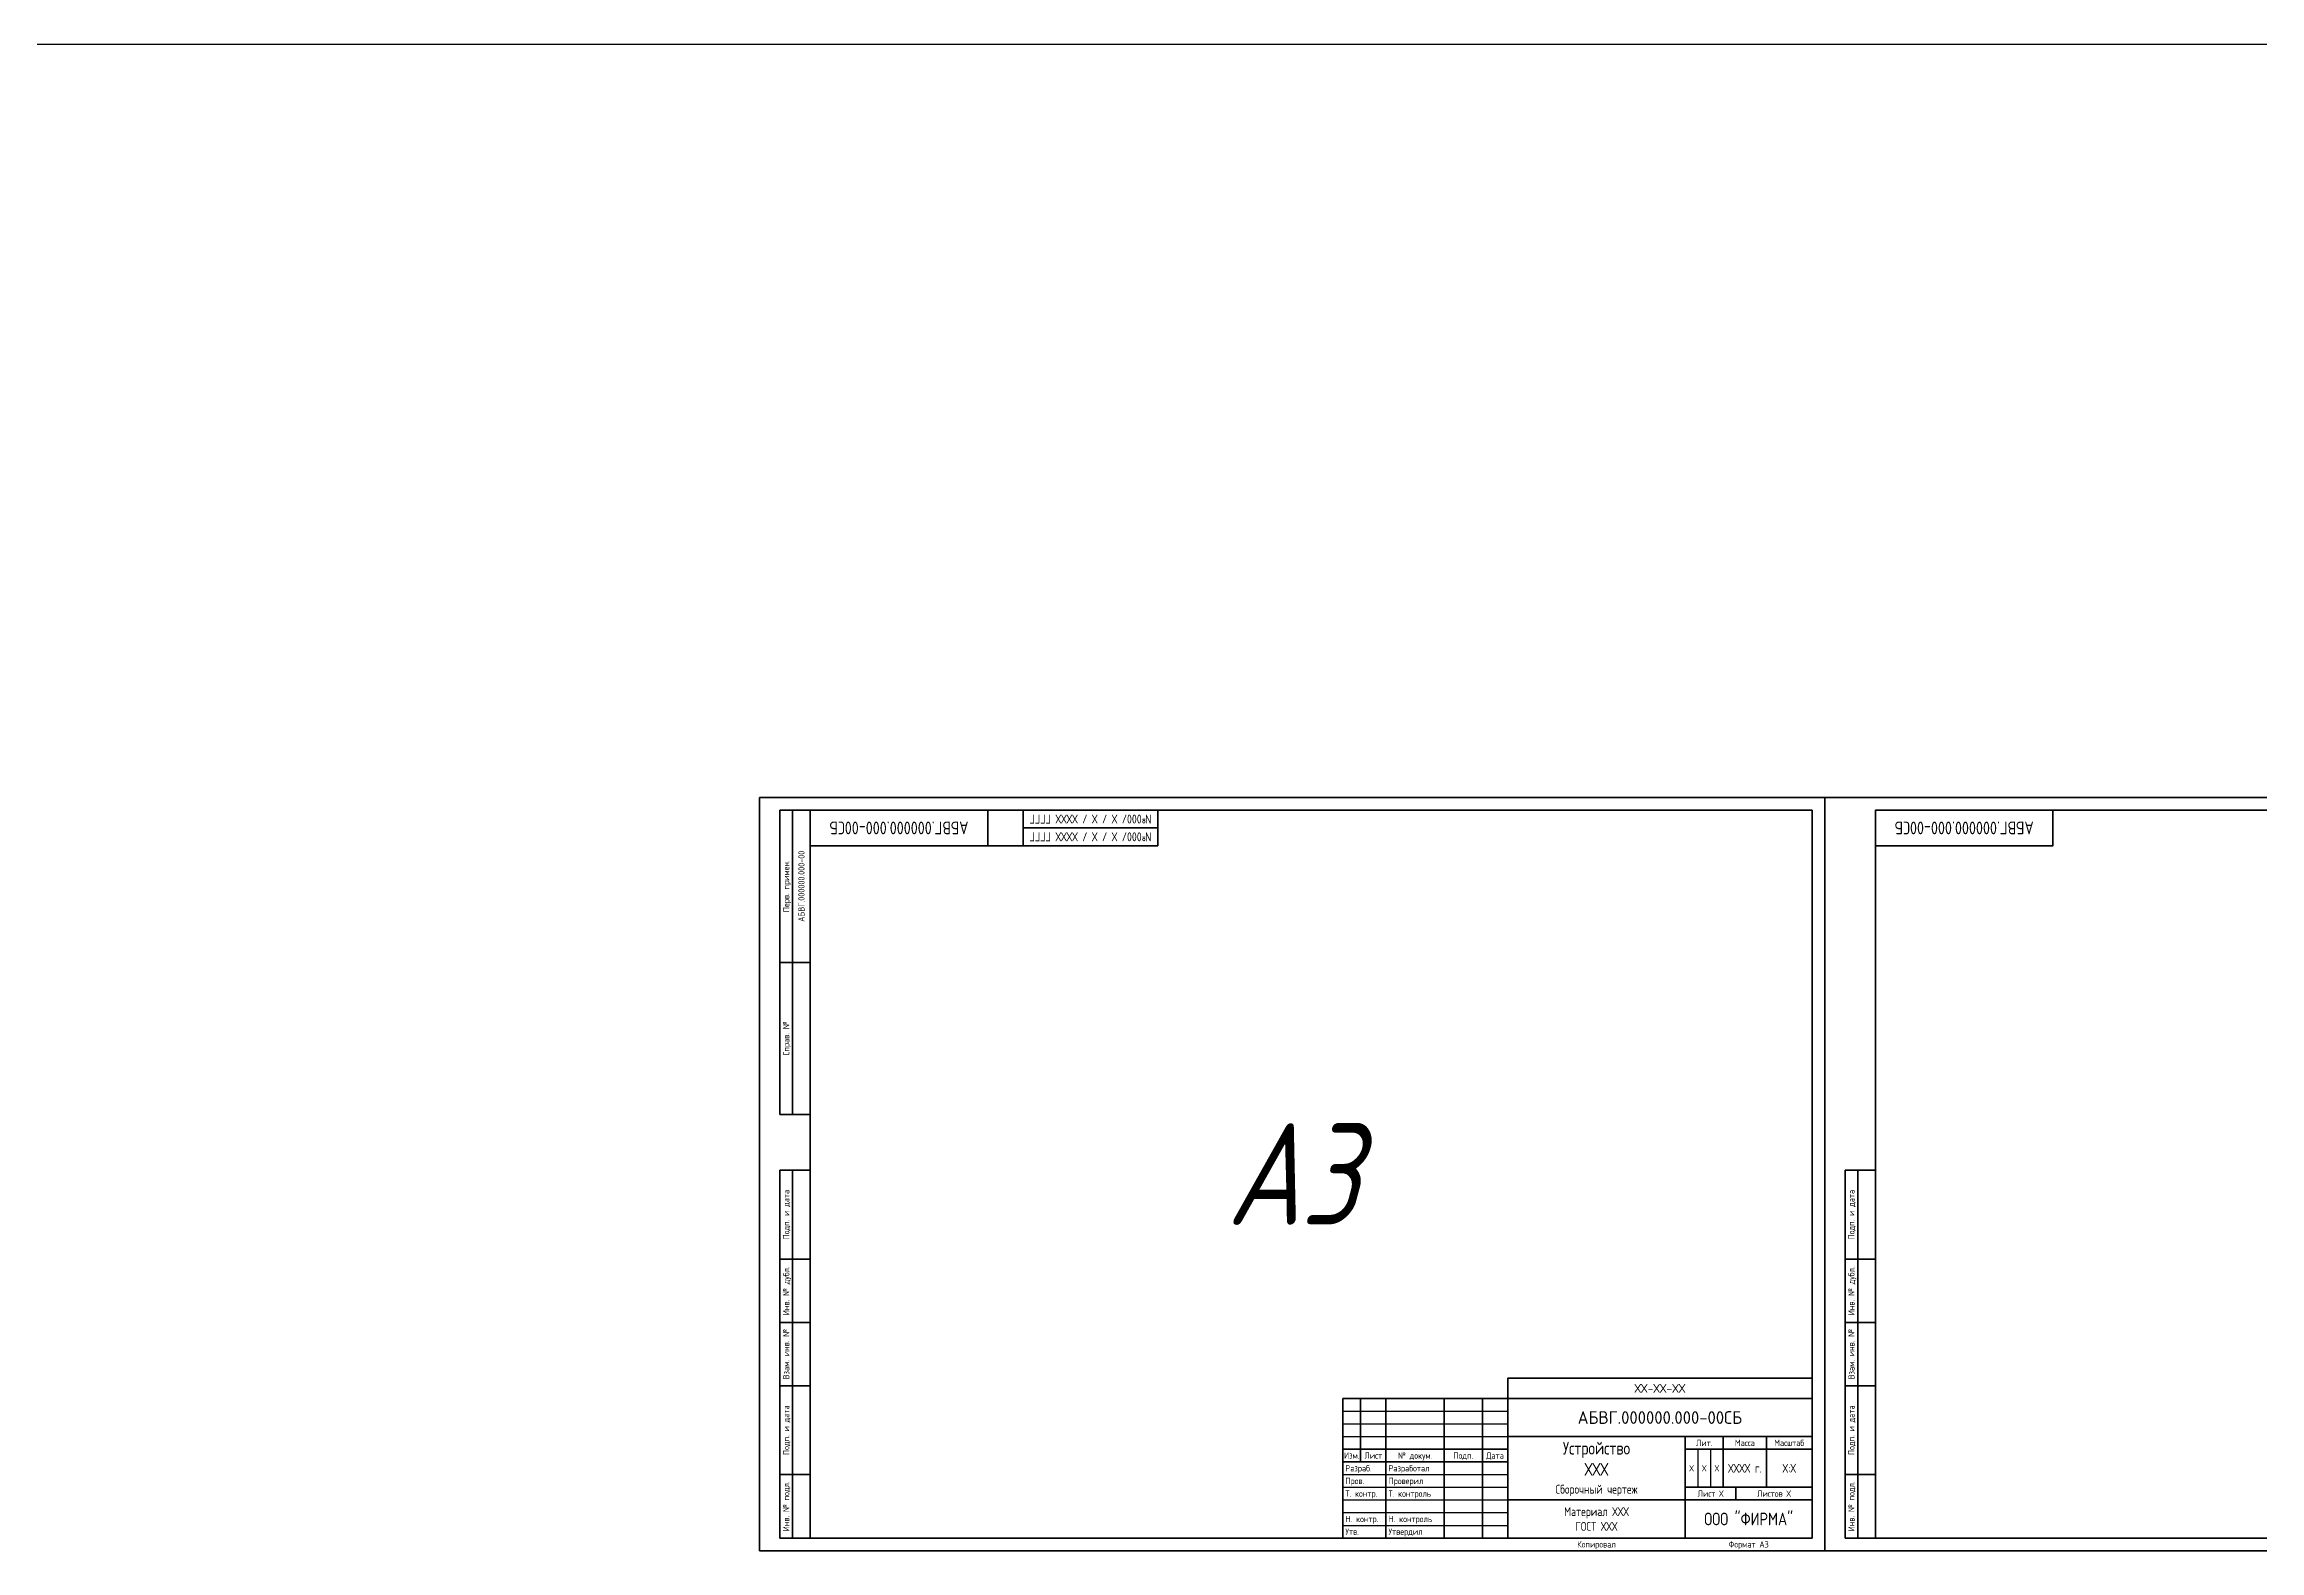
# Model space of a CAD drawing. Header units: inches. Extents: x 0 to 5320, y -3514 to 0.
# Drawn here: x 2660 to 3534, y -594 to 0 of the extents above; entities that cross this region are included whole.
import ezdxf

# ---------------------------------------------------------------- set-up
doc = ezdxf.new("R2010")
doc.units = ezdxf.units.IN
doc.header["$MEASUREMENT"] = 0
doc.layers.get('Defpoints').update_dxf_attribs({"color": 30})
doc.styles.add('GOST_A_05.0', font='GOST_A.TTF', dxfattribs={"height": 5})
doc.styles.add('GOST_A_40.0', font='GOST_A.TTF', dxfattribs={"height": 40})
doc.styles.add('GOST_B_02.5', font='GOST_A.TTF', dxfattribs={"height": 2.5})
doc.styles.add('GOST_B_03.5', font='GOST_A.TTF', dxfattribs={"height": 3.5})
doc.styles.add('Аннотативный', font='arial.ttf')

msp = doc.modelspace()

# ---------------------------------------------------------------- linework, layer by layer
for p, q in [((0, 0), (5320, 0)), ((3212, -534), (3227, -534))]:
    msp.add_line(p, q)
at = {"lineweight": 50}
for p, q in [((2950, -302), (2950, -422)), ((2950, -302), (2962, -302)), ((2955, -302), (2955, -422)), ((3032, -302), (3032, -316)), ((3046, -302), (3046, -316)), ((3046, -309), (3099, -309)), ((2950, -362), (2962, -362)), ((2950, -422), (2962, -422)), ((2950, -589), (2950, -444)), ((2950, -444), (2950, -529)), ((2950, -444), (2962, -444)), ((2955, -444), (2955, -589)), ((3370, -589), (3370, -444)), ((3370, -444), (3370, -529)), ((3370, -444), (3382, -444)), ((3375, -444), (3375, -589)), ((2950, -479), (2962, -479)), ((3370, -479), (3382, -479)), ((2950, -504), (2962, -504)), ((3370, -504), (3382, -504)), ((2950, -529), (2962, -529)), ((3370, -529), (3382, -529)), ((3179, -534), (3179, -559)), ((3189, -534), (3189, -589)), ((3212, -534), (3212, -589)), ((3227, -534), (3227, -589)), ((3237, -549), (3357, -549)), ((3307, -549), (3307, -589)), ((3322, -549), (3322, -569)), ((3339, -549), (3339, -569)), ((3172, -554), (3237, -554)), ((3172, -559), (3237, -559)), ((3307, -554), (3357, -554)), ((2950, -564), (2962, -564)), ((3370, -564), (3382, -564)), ((3237, -574), (3357, -574)), ((3307, -569), (3357, -569)), ((3327, -569), (3327, -574)), ((2950, -589), (2962, -589)), ((3370, -589), (3382, -589))]:
    msp.add_line(p, q, dxfattribs=at)
at = {"lineweight": 25}
for p, q in [((3172, -539), (3237, -539)), ((3172, -544), (3237, -544)), ((3172, -549), (3237, -549)), ((3312, -554), (3312, -569)), ((3317, -554), (3317, -569)), ((3172, -564), (3237, -564)), ((3172, -569), (3237, -569)), ((3172, -574), (3237, -574)), ((3172, -579), (3237, -579)), ((3172, -584), (3237, -584))]:
    msp.add_line(p, q, dxfattribs=at)
at = {"lineweight": 50}
for points in [[(2962, -302), (3099, -302), (3099, -316), (2962, -316)], [(3357, -589), (2962, -589), (2962, -302), (3357, -302)], [(3777, -589), (3382, -589), (3382, -302), (3777, -302)], [(3382, -302), (3452, -302), (3452, -316), (3382, -316)], [(3357, -534), (3237, -534), (3237, -526), (3357, -526)], [(3357, -589), (3172, -589), (3172, -534), (3357, -534)], [(3357, -589), (3237, -589), (3237, -534), (3357, -534)]]:
    msp.add_lwpolyline(points, close=True, dxfattribs=at)
at = {"layer": 'Defpoints', "lineweight": 50}
for points in [[(2942, -594), (3362, -594), (3362, -297), (2942, -297)], [(3362, -594), (3782, -594), (3782, -297), (3362, -297)]]:
    msp.add_lwpolyline(points, close=True, dxfattribs=at)

# ---------------------------------------------------------------- texts
at = {"color": 1, "lineweight": 13}
for s, insert, char_height, width, attachment_point, rotation, style in [('№000/ Х / Х / ХХХХ ГГГГ', (3072.5, -305.5), 3.5, 53, 5, 180, 'GOST_B_03.5'), ('АБВГ.000000.000-00СБ', (2997, -309), 5, 70, 5, 180, 'GOST_A_05.0'), ('№000/ Х / Х / ХХХХ ГГГГ', (3072.5, -312.5), 3.5, 53, 5, 180, 'GOST_B_03.5'), ('АБВГ.000000.000-00СБ', (3417, -309), 5, 70, 5, 180, 'GOST_A_05.0'), ('АБВГ.000000.000-00', (2957.25, -332), 2.5, 60, 2, 90, 'GOST_B_02.5')]:
    msp.add_mtext(s, dxfattribs=dict(at, insert=insert, char_height=char_height, width=width, attachment_point=attachment_point, rotation=rotation, style=style))
at = {"lineweight": 13, "char_height": 2.5, "attachment_point": 2, "rotation": 90, "style": 'GOST_B_02.5'}
for s, insert, width in [('Перв. примен.', (2951.25, -332), 60), ('Справ. №', (2951.25, -392), 60), ('Подп. и дата', (2951.25, -461.5), 35), ('Подп. и дата', (3371.25, -461.5), 35), ('Инв. № дубл.', (2951.25, -491.5), 25), ('Инв. № дубл.', (3371.25, -491.5), 25), ('Взам. инв. №', (2951.25, -516.5), 25), ('Взам. инв. №', (3371.25, -516.5), 25), ('Подп. и дата', (2951.25, -546.5), 35), ('Подп. и дата', (3371.25, -546.5), 35), ('Инв. № подл.', (2951.25, -576.5), 25), ('Инв. № подл.', (3371.25, -576.5), 25)]:
    msp.add_mtext(s, dxfattribs=dict(at, insert=insert, width=width))
at = {"color": 1, "lineweight": 13}
for s, insert, char_height, width, attachment_point, style in [('{\\fGOST type B|b0|i0|c204|p34;ХХ-ХХ-ХХ}', (3297, -530), 3.5, 120, 5, 'Аннотативный'), ('{\\fGOST type B|b0|i0|c204|p34;АБВГ.000000.000-00СБ}', (3297, -541.5), 5, 120, 5, 'Аннотативный'), ('Устройство\\PХХХ', (3272, -557.75), 5, 70, 5, 'GOST_A_05.0'), ('Разработал', (3190, -560.25), 2.5, 22, 1, 'GOST_B_02.5'), ('Проверил', (3190, -565.25), 2.5, 22, 1, 'GOST_B_02.5'), ('Х', (3309.5, -561.5), 2.5, 5, 5, 'GOST_B_02.5'), ('Х', (3314.5, -561.5), 2.5, 5, 5, 'GOST_B_02.5'), ('Х', (3319.5, -561.5), 2.5, 5, 5, 'GOST_B_02.5'), ('ХХХХ г.', (3330.5, -561.5), 3.5, 17, 5, 'GOST_B_03.5'), ('Х:Х', (3348, -561.5), 3.5, 18, 5, 'GOST_B_03.5'), ('Т. контроль', (3190, -570.25), 2.5, 22, 1, 'GOST_B_02.5'), ('Лист Х', (3317, -570.25), 2.5, 20, 2, 'GOST_B_02.5'), ('Листов Х', (3342, -570.25), 2.5, 30, 2, 'GOST_B_02.5'), ('Утвердил', (3190, -585.25), 2.5, 22, 1, 'GOST_B_02.5'), ('Н. контроль', (3190, -580.25), 2.5, 22, 1, 'GOST_B_02.5'), ('Материал ХХХ\\PГОСТ ХХХ', (3272, -581.5), 3.5, 70, 5, 'GOST_B_03.5'), ('ООО "ФИРМА"', (3332, -581.5), 5, 50, 5, 'GOST_A_05.0')]:
    msp.add_mtext(s, dxfattribs=dict(at, insert=insert, char_height=char_height, width=width, attachment_point=attachment_point, style=style))
at = {"lineweight": 13}
for s, insert, char_height, width, attachment_point, style in [('Лит.', (3314.5, -550.25), 2.5, 15, 2, 'GOST_B_02.5'), ('Масса', (3330.5, -550.25), 2.5, 17, 2, 'GOST_B_02.5'), ('Масштаб', (3348, -550.25), 2.5, 18, 2, 'GOST_B_02.5'), ('Изм.', (3175.5, -555.25), 2.5, 7, 2, 'GOST_B_02.5'), ('Лист', (3184, -555.25), 2.5, 10, 2, 'GOST_B_02.5'), ('№ докум.', (3200.5, -555.25), 2.5, 23, 2, 'GOST_B_02.5'), ('Подп.', (3219.5, -555.25), 2.5, 15, 2, 'GOST_B_02.5'), ('Дата', (3232, -555.25), 2.5, 10, 2, 'GOST_B_02.5'), ('Разраб.', (3173, -560.25), 2.5, 16, 1, 'GOST_B_02.5'), ('Пров.', (3173, -565.25), 2.5, 16, 1, 'GOST_B_02.5'), ('Т. контр.', (3173, -570.25), 2.5, 16, 1, 'GOST_B_02.5'), ('Сборочный чертеж', (3272, -570.25), 3.5, 70, 5, 'GOST_B_03.5'), ('Утв.', (3173, -585.25), 2.5, 16, 1, 'GOST_B_02.5'), ('Н. контр.', (3173, -580.25), 2.5, 16, 1, 'GOST_B_02.5'), ('Копировал', (3272, -590.25), 2.5, 70, 2, 'GOST_B_02.5'), ('Формат А3', (3332, -590.25), 2.5, 50, 2, 'GOST_B_02.5')]:
    msp.add_mtext(s, dxfattribs=dict(at, insert=insert, char_height=char_height, width=width, attachment_point=attachment_point, style=style))
at = {"layer": 'Defpoints', "lineweight": 13, "insert": (3152, -445.5), "char_height": 40, "width": 420, "attachment_point": 5, "style": 'GOST_A_40.0'}
msp.add_mtext('{\\fGOST type A|b0|i1|c204|p34;A3}', dxfattribs=at)

doc.saveas('drawing.dxf')
